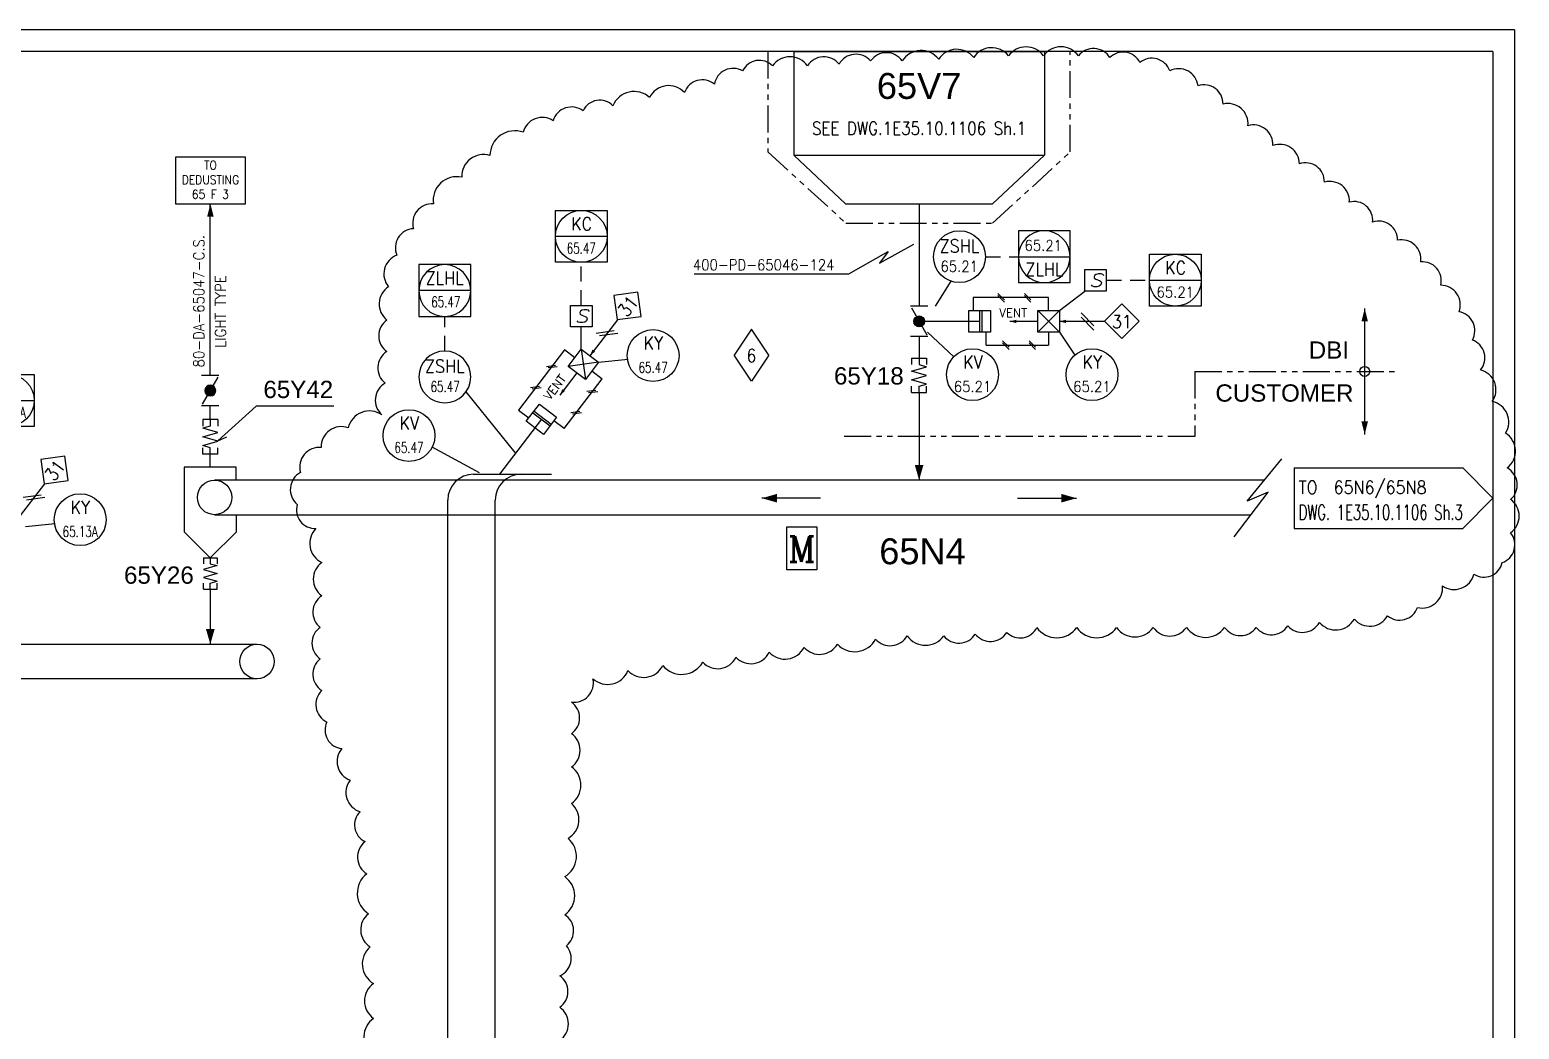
# Model space of a CAD drawing. Extents: x 7 to 110, y -78 to -14.
# Drawn here: x 75.49 to 109.98, y -37.4 to -14.26 of the extents above; entities that cross this region are included whole.
import ezdxf
from ezdxf.enums import TextEntityAlignment as Align

# ---------------------------------------------------------------- set-up
doc = ezdxf.new("R2010")
doc.units = 0
doc.header["$LTSCALE"] = 0.5
doc.header["$MEASUREMENT"] = 0
doc.linetypes.add('PHANTOM', pattern=[2.5, 1.25, -0.25, 0.25, -0.25, 0.25, -0.25])
doc.linetypes.add('TRATT2', pattern=[1.1, 0.7, -0.4])
doc.layers.get('0').update_dxf_attribs({"linetype": 'CONTINUOUS'})
for name, color, linetype in [('GREEN', 92, 'CONTINUOUS'), ('NUVOLA', 6, 'CONTINUOUS'), ('RED', 1, 'CONTINUOUS'), ('S', 7, 'CONTINUOUS'), ('TRATT2', 5, 'TRATT2'), ('Y', 92, 'CONTINUOUS')]:
    doc.layers.add(name, color=color, linetype=linetype)
doc.styles.add('A1', font='arial.ttf', dxfattribs={"height": 1})
doc.styles.add('A4', font='arial.ttf', dxfattribs={"height": 0.4})
doc.styles.add('A6', font='arial.ttf', dxfattribs={"height": 0.6})
doc.styles.add('C6', font='COMPLEX', dxfattribs={"height": 0.6})
doc.styles.add('S', font='ITALIC', dxfattribs={"height": 6})
doc.styles.add('S15', font='SIMPLEX', dxfattribs={"width": 0.9, "height": 0.15})
doc.styles.add('S2', font='SIMPLEX', dxfattribs={"height": 0.2})
doc.styles.add('S25', font='SIMPLEX', dxfattribs={"width": 0.9, "height": 0.25})
doc.styles.add('S25S', font='SIMPLEX', dxfattribs={"width": 0.7, "height": 0.25})
doc.styles.add('S2S', font='SIMPLEX', dxfattribs={"width": 0.7, "height": 0.2})
doc.styles.add('S3', font='SIMPLEX', dxfattribs={"width": 0.9, "height": 0.3})
doc.styles.add('S35S', font='SIMPLEX', dxfattribs={"width": 0.64, "height": 0.35})

# ---------------------------------------------------------------- blocks, each defined once
blk = doc.blocks.new('LINEA')
at = {"layer": 'S', "style": 'S25', "width": 0.9}
blk.add_attdef('LINE', (0, 0.14), '', height=0.25, dxfattribs=at)
blk = doc.blocks.new('STRUM0')
blk.add_circle((0, 0), 0.6)
at = {"style": 'S3', "width": 0.9}
blk.add_attdef('2', text='', height=0.3, dxfattribs=at).set_placement((0.005, 0.139), align=Align.CENTER)
at = {"layer": 'S', "style": 'S25', "width": 0.9}
blk.add_attdef('1', text='', height=0.25, dxfattribs=at).set_placement((0.005, -0.436), align=Align.CENTER)
blk = doc.blocks.new('STRUMC')
blk.add_line((-0.6, 0), (0.6, 0))
blk.add_lwpolyline([(-0.6, 0.6), (0.6, 0.6), (0.6, -0.6), (-0.6, -0.6), (-0.6, 0.6)])
blk.add_circle((0, 0), 0.6)
at = {"style": 'S3', "width": 0.9}
blk.add_attdef('2', text='', height=0.3, dxfattribs=at).set_placement((0.005, 0.139), align=Align.CENTER)
at = {"style": 'S2'}
for tag, p in [('3', (0.8, 0.4)), ('4', (0.8, 0.1))]:
    blk.add_attdef(tag, p, '', height=0.2, dxfattribs=at)
at = {"layer": 'S', "style": 'S25', "width": 0.9}
blk.add_attdef('1', text='', height=0.25, dxfattribs=at).set_placement((0.005, -0.436), align=Align.CENTER)
blk = doc.blocks.new('NOMEN', base_point=(35, 22))
for p, q in [((35, 22.8), (34.6, 22.4)), ((35.4, 22.4), (35, 22.8)), ((34.6, 22.4), (35, 22)), ((35, 22), (35.4, 22.4))]:
    blk.add_line(p, q)
at = {"style": 'S3', "width": 0.9}
blk.add_attdef('1', text='', height=0.3, dxfattribs=at).set_placement((35, 22.236), align=Align.CENTER)
blk = doc.blocks.new('COMPNEU', base_point=(32.45, 18.2))
for p, q in [((32.6, 18.35), (32.3, 18.05)), ((32.7, 18.35), (32.4, 18.05))]:
    blk.add_line(p, q)
blk = doc.blocks.new('STRUM', base_point=(33, 38))
blk.add_circle((33, 38), 0.6)
at = {"width": 0.9}
for tag, height, style, p in [('2', 0.3, 'S3', (33, 38.1)), ('1', 0.25, 'S25', (33, 37.6))]:
    blk.add_attdef(tag, text='', height=height, dxfattribs=dict(at, style=style)).set_placement(p, align=Align.CENTER)
blk = doc.blocks.new('PRESA', base_point=(1.75, 0.1))
for p, q in [((1.5, 0.1), (1.5, 0.6)), ((1.5, 0.6), (2, 0.6)), ((2, 0.6), (2, 0.1)), ((2, 0.1), (1.5, 0.1))]:
    blk.add_line(p, q)
at = {"style": 'S', "width": 1.2}
blk.add_attdef('1', text='', height=0.3, dxfattribs=at).set_placement((1.75, 0.2), align=Align.CENTER)
blk = doc.blocks.new('FRECC1', base_point=(50.2, 51.5))
blk.add_solid([(50.2, 51.5), (50.5, 51.575), (50.5, 51.425)])
blk = doc.blocks.new('FLESS', base_point=(26.3, 5.675))
for p, q in [((25.5, 5.85), (25.65, 5.85)), ((25.5, 5.5), (25.5, 5.85)), ((25.5, 5.675), (25.65, 5.675)), ((25.65, 5.675), (25.7, 5.85)), ((25.7, 5.85), (25.8, 5.5)), ((25.8, 5.5), (25.9, 5.85)), ((25.9, 5.85), (26, 5.5)), ((26, 5.5), (26.1, 5.85)), ((26.15, 5.675), (26.1, 5.85)), ((26.3, 5.85), (26.15, 5.85)), ((26.3, 5.675), (26.15, 5.675)), ((26.3, 5.5), (26.3, 5.85)), ((25.5, 5.5), (25.65, 5.5)), ((26.3, 5.5), (26.15, 5.5))]:
    blk.add_line(p, q)
blk = doc.blocks.new('FRECC2', base_point=(19.5, 44))
at = {"layer": 'RED'}
blk.add_solid([(19.5, 44), (19.85, 44.1), (19.85, 43.9)], dxfattribs=at)
blk = doc.blocks.new('MOTOR', base_point=(11.35, 51))
for p, q in [((11, 52), (11.7, 52)), ((11, 51), (11, 52)), ((11.7, 52), (11.7, 51)), ((11.7, 51), (11, 51))]:
    blk.add_line(p, q)
at = {"style": 'C6'}
blk.add_text('M', height=0.6, dxfattribs=at).set_placement((11.351, 51.18), align=Align.CENTER)
blk = doc.blocks.new('*X5')
for p, q in [((12.778, 29.501), (12.903, 29.626)), ((12.782, 29.47), (12.934, 29.622)), ((12.786, 29.544), (12.86, 29.618)), ((12.792, 29.444), (12.96, 29.612)), ((12.806, 29.423), (12.981, 29.598)), ((12.823, 29.405), (12.999, 29.581)), ((12.844, 29.391), (13.013, 29.56)), ((12.87, 29.38), (13.023, 29.534)), ((12.9, 29.376), (13.028, 29.504)), ((12.942, 29.382), (13.022, 29.462))]:
    blk.add_line(p, q)
blk = doc.blocks.new('B', base_point=(54.6, 16))
at = {"layer": 'S'}
for p, q in [((54.6, 16.2), (54.6, 15.8)), ((54.641, 15.822), (55.265, 16.18)), ((55.3, 16.2), (55.3, 15.8))]:
    blk.add_line(p, q, dxfattribs=at)
blk.add_circle((54.953, 16.001), 0.125, dxfattribs=at)
blk.add_blockref('*X5', (42.05, -13.5), dxfattribs=at)
at = {"layer": 'S', "style": 'S2S', "width": 0.7}
for p in [(54.95, 16.3), (54.95, 15.5)]:
    blk.add_attdef('B', text='', height=0.2, dxfattribs=at).set_placement(p, align=Align.CENTER)
blk = doc.blocks.new('LOSAND')
for p, q in [((-4.6, 0.7), (-0.7, 0.7)), ((-4.6, 0.7), (-4.6, -0.7)), ((-0.7, 0.7), (0, 0)), ((0, 0), (-0.7, -0.7)), ((-4.6, -0.7), (-0.7, -0.7))]:
    blk.add_line(p, q)
at = {"layer": 'S'}
for tag, p, height, style, width in [('3', (-4.5, 0.1), 0.35, 'S35S', 0.5), ('1', (-4.5, 0.1), 0.3, 'S3', 0.9), ('4', (-4.5, -0.5), 0.35, 'S35S', 0.5), ('2', (-4.5, -0.5), 0.3, 'S3', 0.9)]:
    blk.add_attdef(tag, p, '', height=height, dxfattribs=dict(at, style=style, width=width))
blk = doc.blocks.new('REV')
at = {"layer": 'GREEN'}
for p, q in [((0, 0.6), (-0.4, 0)), ((0.4, 0), (0, 0.6)), ((0, -0.6), (-0.4, 0)), ((0.4, 0), (0, -0.6))]:
    blk.add_line(p, q, dxfattribs=at)
at = {"layer": 'Y', "color": 0, "style": 'S3', "width": 0.9}
blk.add_attdef('REV', text='', height=0.3, dxfattribs=at).set_placement((0, -0.162), align=Align.CENTER)

msp = doc.modelspace()

# ---------------------------------------------------------------- linework, layer by layer
for p, q in [((109.874, -14.261), (6.7, -14.261)), ((109.874, -14.261), (109.874, -77.961)), ((79.669, -22.268), (79.669, -18.288)), ((95.171, -19.667), (95.964, -19.226)), ((94.46, -19.91), (95.366, -19.392)), ((95.366, -19.392), (95.171, -19.667)), ((90.878, -19.91), (94.46, -19.91)), ((96.468, -20.663), (96.827, -20.083)), ((99.335, -20.763), (99.921, -20.309)), ((99.085, -20.463), (97.335, -20.463)), ((97.335, -20.463), (97.335, -20.763)), ((99.085, -20.763), (99.085, -20.463)), ((89.097, -20.973), (88.461, -21.808)), ((97.485, -21.013), (96.135, -21.013)), ((97.235, -21.263), (97.235, -20.763)), ((97.235, -20.763), (97.735, -20.763)), ((97.485, -20.763), (97.485, -21.263)), ((97.535, -20.763), (97.535, -21.263)), ((97.735, -20.763), (97.735, -21.263)), ((98.835, -21.013), (98.185, -21.013)), ((99.335, -21.263), (98.835, -20.763)), ((99.335, -20.763), (98.835, -21.263)), ((98.835, -20.763), (99.335, -20.763)), ((98.835, -21.263), (98.835, -20.763)), ((99.335, -20.763), (99.335, -21.263)), ((100.385, -21.013), (99.335, -21.013)), ((106.404, -23.63), (106.404, -20.712)), ((88.262, -21.657), (88.262, -21.142)), ((96.279, -21.264), (96.889, -21.83)), ((97.735, -21.263), (97.235, -21.263)), ((97.635, -21.563), (97.635, -21.263)), ((99.335, -21.263), (98.835, -21.263)), ((99.085, -21.263), (99.085, -21.563)), ((99.333, -21.264), (99.694, -21.793)), ((87.872, -21.674), (86.811, -23.065)), ((88.11, -21.855), (87.872, -21.674)), ((87.959, -22.054), (88.262, -21.657)), ((88.262, -21.657), (88.66, -21.96)), ((88.262, -21.657), (88.356, -22.357)), ((97.635, -21.563), (99.085, -21.563)), ((88.66, -21.96), (87.959, -22.054)), ((88.356, -22.357), (87.959, -22.054)), ((88.66, -21.96), (88.356, -22.357)), ((88.66, -21.96), (89.344, -21.891)), ((88.158, -22.206), (87.763, -22.723)), ((87.867, -23.494), (88.746, -22.341)), ((88.508, -22.159), (88.746, -22.341)), ((85.589, -22.645), (86.719, -24.047)), ((79.669, -23.288), (79.669, -22.968)), ((86.811, -23.065), (87.049, -23.247)), ((86.989, -23.326), (87.292, -22.929)), ((87.17, -23.088), (87.568, -23.391)), ((87.292, -22.929), (87.689, -23.232)), ((87.339, -23.279), (86.369, -24.552)), ((87.386, -23.63), (86.989, -23.326)), ((87.14, -23.128), (87.538, -23.431)), ((87.689, -23.232), (87.386, -23.63)), ((87.867, -23.494), (87.629, -23.312)), ((79.669, -24.388), (79.669, -24.013)), ((85.905, -24.521), (84.81, -23.925)), ((103.684, -25.174), (104.486, -24.199)), ((75.829, -24.773), (75.192, -25.608)), ((103.383, -26.004), (104.168, -24.966)), ((104.168, -24.966), (103.684, -25.174)), ((75.391, -25.76), (76.076, -25.692))]:
    msp.add_line(p, q)
at = {"color": 1, "linetype": 'PHANTOM'}
for p, q in [((102.471, -22.171), (107.126, -22.171)), ((102.471, -22.171), (102.471, -23.681)), ((102.471, -23.681), (94.338, -23.681))]:
    msp.add_line(p, q, dxfattribs=at)
msp.add_lwpolyline([(92.585, -14.761), (92.585, -17.09), (94.385, -18.737), (97.785, -18.737), (99.585, -17.09), (99.585, -14.761)], dxfattribs=at)
msp.add_lwpolyline([(82.535, -22.979), (80.735, -22.979), (79.844, -23.779), (80.051, -23.688)])
msp.add_circle((106.404, -22.171), 0.116)
at = {"layer": 'GREEN'}
for p, q in [((93.185, -14.761), (93.185, -17.161)), ((93.185, -14.761), (98.985, -14.761)), ((98.985, -14.761), (98.985, -17.161)), ((93.185, -17.161), (94.382, -18.29)), ((93.185, -17.161), (98.985, -17.161)), ((98.985, -17.161), (97.788, -18.29)), ((94.382, -18.29), (97.788, -18.29)), ((79.067, -24.388), (79.067, -25.883)), ((80.271, -24.388), (79.067, -24.388)), ((80.271, -24.688), (80.271, -24.388)), ((104.073, -24.688), (79.771, -24.688)), ((79.771, -25.488), (103.763, -25.488)), ((80.275, -25.883), (80.275, -25.488)), ((79.067, -25.883), (79.671, -26.488)), ((79.671, -26.488), (80.275, -25.883)), ((13.1, -28.488), (80.752, -28.488)), ((80.752, -29.288), (13.1, -29.288))]:
    msp.add_line(p, q, dxfattribs=at)
for centre in [(79.771, -25.088), (80.752, -28.888)]:
    msp.add_circle(centre, 0.4, dxfattribs=at)
at = {"layer": 'NUVOLA'}
msp.add_lwpolyline([(87.762, -37.663, 0.520567), (87.762, -36.894, 0.520567), (87.762, -36.894, 0.520567), (87.762, -36.163, 0.520567), (87.762, -36.163, 0.520567), (87.916, -35.47, 0.520567), (87.916, -35.47, 0.520567), (87.879, -34.753, 0.520567), (87.879, -34.753, 0.520567), (87.879, -33.869, 0.520567), (87.879, -33.869, 0.520567), (87.956, -32.984, 0.520567), (87.956, -32.984, 0.520567), (88.033, -32.176, 0.520567), (88.033, -32.176, 0.520567), (88.033, -31.33, 0.520567), (88.033, -31.33, 0.520567), (88.033, -30.56, 0.520567), (88.033, -30.56, 0.520567), (88.033, -29.829, 0.520567), (88.033, -29.829, 0.520567), (88.533, -29.291, 0.520567), (88.533, -29.291, 0.520567), (89.342, -29.099, 0.520567), (89.342, -29.099, 0.520567), (90.15, -28.983, 0.520567), (90.15, -28.983, 0.520567), (91.074, -28.906, 0.520567), (91.074, -28.906, 0.520567), (91.844, -28.791, 0.520567), (91.844, -28.791, 0.520567), (92.614, -28.675, 0.520567), (92.614, -28.675, 0.520567), (93.422, -28.56, 0.520567), (93.422, -28.56, 0.520567), (94.192, -28.483, 0.520567), (94.192, -28.483, 0.520567), (95.077, -28.368, 0.520567), (95.077, -28.368, 0.520567), (95.809, -28.291, 0.520567), (95.809, -28.291, 0.520567), (96.656, -28.291, 0.520567), (96.656, -28.291, 0.520567), (97.387, -28.252, 0.520567), (97.387, -28.252, 0.520567), (98.118, -28.214, 0.520567), (98.118, -28.214, 0.520567), (98.811, -28.098, 0.520567), (98.811, -28.098, 0.520567), (99.735, -28.098, 0.520567), (99.735, -28.098, 0.520567), (100.659, -28.098, 0.520567), (100.659, -28.098, 0.520567), (101.506, -28.098, 0.520567), (101.506, -28.098, 0.520567), (102.276, -28.098, 0.520567), (102.276, -28.098, 0.520567), (103.161, -28.098, 0.520567), (103.161, -28.098, 0.520567), (103.892, -28.098, 0.520567), (103.892, -28.098, 0.520567), (104.624, -28.06, 0.520567), (104.624, -28.06, 0.520567), (105.355, -27.983, 0.520567), (105.355, -27.983, 0.520567), (106.164, -27.906, 0.520567), (106.164, -27.906, 0.520567), (106.933, -27.829, 0.520567), (106.933, -27.829, 0.520567), (107.626, -27.637, 0.520567), (107.626, -27.637, 0.520567), (108.204, -27.137, 0.520567), (108.204, -27.137, 0.520567), (108.935, -26.867, 0.520567), (108.935, -26.867, 0.520567), (109.589, -26.598, 0.520567), (109.589, -26.598, 0.520567), (109.782, -25.906, 0.520567), (109.782, -25.906, 0.520567), (109.782, -25.136, 0.520567), (109.782, -25.136, 0.520567), (109.705, -24.406, 0.520567), (109.705, -24.406, 0.520567), (109.666, -23.598, 0.520567), (109.666, -23.598, 0.520567), (109.359, -22.867, 0.520567), (109.359, -22.867, 0.520567), (109.089, -22.136, 0.520567), (109.089, -22.136, 0.520567), (108.897, -21.444, 0.520567), (108.897, -21.444, 0.520567), (108.589, -20.79, 0.520567), (108.589, -20.79, 0.520567), (108.165, -20.174, 0.520567), (108.165, -20.174, 0.520567), (107.703, -19.636, 0.520567), (107.703, -19.636, 0.520567), (107.164, -19.135, 0.520567), (107.164, -19.135, 0.520567), (106.587, -18.712, 0.520567), (106.587, -18.712, 0.520567), (106.048, -18.251, 0.520567), (106.048, -18.251, 0.520567), (105.471, -17.789, 0.520567), (105.471, -17.789, 0.520567), (104.893, -17.366, 0.520567), (104.893, -17.366, 0.520567), (104.277, -16.943, 0.520567), (104.277, -16.943, 0.520567), (103.7, -16.481, 0.520567), (103.7, -16.481, 0.520567), (103.123, -15.981, 0.520567), (103.123, -15.981, 0.520567), (102.545, -15.558, 0.520567), (102.545, -15.558, 0.520567), (101.891, -15.212, 0.520567), (101.891, -15.212, 0.520567), (101.198, -15.019, 0.520567), (101.198, -15.019, 0.520567), (100.505, -14.904, 0.520567), (100.505, -14.904, 0.520567), (99.774, -14.866, 0.520567), (99.774, -14.866, 0.520567), (98.965, -14.866, 0.520567), (98.965, -14.866, 0.520567), (98.157, -14.866, 0.520567), (98.157, -14.866, 0.520567), (97.349, -14.904, 0.520567), (97.349, -14.904, 0.520567), (96.54, -14.943, 0.520567), (96.54, -14.943, 0.520567), (95.693, -14.981, 0.520567), (95.693, -14.981, 0.520567), (94.962, -14.981, 0.520567), (94.962, -14.981, 0.520567), (94.231, -15.058, 0.520567), (94.231, -15.058, 0.520567), (93.499, -15.096, 0.520567), (93.499, -15.096, 0.520567), (92.691, -15.096, 0.520567), (92.691, -15.096, 0.520567), (91.998, -15.212, 0.520567), (91.998, -15.212, 0.520567), (91.344, -15.52, 0.520567), (91.344, -15.52, 0.520567), (90.651, -15.712, 0.520567), (90.651, -15.712, 0.520567), (89.842, -15.827, 0.520567), (89.842, -15.827, 0.520567), (88.995, -16.02, 0.520567), (88.995, -16.02, 0.520567), (88.303, -16.135, 0.520567), (88.303, -16.135, 0.520567), (87.61, -16.366, 0.520567), (87.61, -16.366, 0.520567), (86.917, -16.635, 0.520567), (86.917, -16.635, 0.520567), (86.147, -17.174, 0.520567), (86.147, -17.174, 0.520567), (85.492, -17.674, 0.520567), (85.492, -17.674, 0.520567), (84.838, -18.289, 0.520567), (84.838, -18.289, 0.520567), (84.376, -18.866, 0.520567), (84.376, -18.866, 0.520567), (83.991, -19.482, 0.520567), (83.991, -19.482, 0.520567), (83.799, -20.213, 0.520567), (83.799, -20.213, 0.520567), (83.76, -20.982, 0.520567), (83.76, -20.982, 0.520567), (83.76, -21.713, 0.520567), (83.76, -21.713, 0.520567), (83.722, -22.444, 0.520567), (83.722, -22.444, 0.520567), (83.645, -23.175, 0.520567), (83.645, -23.175, 0.520567), (82.863, -23.474, 0.520567), (82.237, -23.931, 0.520567), (82.237, -23.931, 0.520567), (81.756, -24.509, 0.520567), (81.756, -24.509, 0.520567), (81.684, -25.255, 0.520567), (81.684, -25.255, 0.520567), (82.117, -25.808, 0.520567), (82.117, -25.808, 0.520567), (82.254, -26.596, 0.520567), (82.254, -26.596, 0.520567), (82.254, -27.366, 0.520567), (82.254, -27.366, 0.520567), (82.215, -28.097, 0.520567), (82.215, -28.097, 0.520567), (82.215, -28.827, 0.520567), (82.215, -28.827, 0.520567), (82.254, -29.558, 0.520567), (82.254, -29.558, 0.520567), (82.369, -30.289, 0.520567), (82.369, -30.289, 0.520567), (82.716, -30.905, 0.520567), (82.716, -30.905, 0.520567), (82.908, -31.636, 0.520567), (82.908, -31.636, 0.520567), (83.139, -32.366, 0.520567), (83.139, -32.366, 0.520567), (83.255, -33.059, 0.520567), (83.255, -33.059, 0.520567), (83.296, -33.805, 0.520567), (83.296, -33.805, 0.520567), (83.334, -34.728, 0.520567), (83.334, -34.728, 0.520567), (83.373, -35.498, 0.520567), (83.373, -35.498, 0.520567), (83.45, -36.344, 0.520567), (83.45, -36.344, 0.520567), (83.45, -37.152, 0.520567), (83.45, -37.152, 0.520567), (83.45, -37.998, 0.520567)], format="xyb", dxfattribs=at)
at = {"layer": 'RED'}
for p, q in [((109.374, -14.761), (7.2, -14.761)), ((109.374, -14.761), (109.374, -77.461)), ((96.085, -18.29), (96.085, -20.663)), ((96.085, -21.363), (96.085, -21.863)), ((96.085, -22.663), (96.085, -24.688)), ((85.769, -24.552), (87.569, -24.552)), ((85.169, -53.761), (85.169, -25.152)), ((86.269, -53.761), (86.269, -25.152)), ((93.803, -25.107), (92.443, -25.107)), ((98.367, -25.107), (99.727, -25.107)), ((79.671, -27.212), (79.671, -28.488))]:
    msp.add_line(p, q, dxfattribs=at)
for centre in [(85.769, -25.152), (86.869, -25.152)]:
    msp.add_arc(centre, 0.6, 90, 180, dxfattribs=at)
at = {"layer": 'S'}
for p, q in [((78.863, -17.208), (78.863, -18.288)), ((80.483, -17.208), (78.863, -17.208)), ((80.483, -18.288), (80.483, -17.208)), ((78.863, -18.288), (80.483, -18.288))]:
    msp.add_line(p, q, dxfattribs=at)
at = {"layer": 'TRATT2'}
for p, q in [((88.262, -20.642), (88.262, -19.643)), ((97.62, -19.515), (98.383, -19.515)), ((100.42, -20.059), (101.418, -20.059)), ((85.101, -21.699), (85.101, -20.899))]:
    msp.add_line(p, q, dxfattribs=at)

# ---------------------------------------------------------------- block references
at = {"xscale": -1}
for name, p, rotation in [('FRECC1', (79.673, -18.288), 90), ('FLESS', (96.085, -21.863), 270), ('B', (79.669, -22.968), 270)]:
    msp.add_blockref(name, p, dxfattribs=dict(at, rotation=rotation))
ref = msp.add_blockref('STRUMC', (88.262, -19.043))
ref.add_attrib('2', 'KC', dxfattribs={"height": 0.3, "style": 'S3', "width": 0.9}).set_placement((88.267, -18.904), align=Align.CENTER)
ref.add_attrib('1', '65.47', dxfattribs={"layer": 'S', "height": 0.25, "style": 'S25S', "width": 0.7}).set_placement((88.262, -19.443), align=Align.CENTER)
ref = msp.add_blockref('STRUM', (97.02, -19.515))
ref.add_attrib('2', 'ZSHL', dxfattribs={"height": 0.3, "style": 'S3', "width": 0.9}).set_placement((97.02, -19.415), align=Align.CENTER)
ref.add_attrib('1', '65.21', dxfattribs={"layer": 'S', "height": 0.25, "style": 'S25', "width": 0.9}).set_placement((97.013, -19.863), align=Align.CENTER)
ref = msp.add_blockref('STRUMC', (98.983, -19.515), dxfattribs=dict(xscale=-1, rotation=180))
ref.add_attrib('2', 'ZLHL', dxfattribs={"height": 0.3, "style": 'S3', "width": 0.9}).set_placement((98.988, -19.955), align=Align.CENTER)
ref.add_attrib('1', '65.21', dxfattribs={"layer": 'S', "height": 0.25, "style": 'S25', "width": 0.9}).set_placement((98.96, -19.379), align=Align.CENTER)
for name, p, rotation, values in [('LINEA', (79.671, -22.078), 90, {'LINE': '80-DA-65047-C.S.'}), ('LINEA', (80.171, -21.778), 90, {'LINE': ' LIGHT TYPE'}), ('NOMEN', (89.65, -20.896), 52.67035938604994, {'1': '31'}), ('NOMEN', (76.381, -24.696), 52.67035938605023, {'1': '31'})]:
    msp.add_blockref(name, p, dxfattribs=dict(rotation=rotation)).add_auto_attribs(values)
for name, p, values in [('LINEA', (90.846, -19.969), {'LINE': '400-PD-65046-124'}), ('PRESA', (100.17, -20.309), {'1': 'S'}), ('PRESA', (88.262, -21.142), {'1': 'S'}), ('NOMEN', (100.782, -21.405), {'1': '31'}), ('REV', (92.203, -21.795), {'REV': '6'})]:
    msp.add_blockref(name, p).add_auto_attribs(values)
ref = msp.add_blockref('STRUMC', (102.018, -20.059))
ref.add_attrib('2', 'KC', dxfattribs={"height": 0.3, "style": 'S3', "width": 0.9}).set_placement((102.024, -19.92), align=Align.CENTER)
ref.add_attrib('1', '65.21', dxfattribs={"layer": 'S', "height": 0.25, "style": 'S25', "width": 0.9}).set_placement((102.018, -20.459), align=Align.CENTER)
ref = msp.add_blockref('STRUMC', (85.101, -20.299), dxfattribs=dict(xscale=-1))
ref.add_attrib('2', 'ZLHL', dxfattribs={"height": 0.3, "style": 'S3', "width": 0.9}).set_placement((85.096, -20.16), align=Align.CENTER)
ref.add_attrib('1', '65.47', dxfattribs={"layer": 'S', "height": 0.25, "style": 'S25S', "width": 0.7}).set_placement((85.124, -20.686), align=Align.CENTER)
for name, p, rotation in [('B', (96.085, -20.659), 270), ('FRECC1', (106.404, -20.712), 270), ('FLESS', (79.669, -23.288), 90), ('FRECC1', (106.404, -23.63), 90), ('FRECC2', (96.085, -24.688), 90), ('FRECC2', (79.671, -28.488), 90)]:
    msp.add_blockref(name, p, dxfattribs=dict(rotation=rotation))
for name, p, xscale, yscale, zscale, rotation in [('COMPNEU', (97.985, -20.442), 0.5, 0.5, 0.5, 270), ('COMPNEU', (98.599, -20.442), 0.5, 0.5, 0.5, 270), ('FRECC1', (88.461, -21.808), 0.5000000000000061, 0.5, 0.5, 52.67035938605042), ('COMPNEU', (98.094, -21.537), 0.5, 0.5, 0.5, 270), ('COMPNEU', (98.708, -21.537), 0.5, 0.5, 0.5, 270), ('COMPNEU', (87.56, -22.047), 0.5000000000000061, 0.5, 0.5, 322.6703593860504), ('COMPNEU', (87.188, -22.535), 0.5000000000000061, 0.5, 0.5, 322.6703593860504), ('FRECC1', (87.763, -22.723), 0.5000000000000061, 0.5, 0.5, 52.67035938605042), ('COMPNEU', (88.497, -22.625), 0.5000000000000061, 0.5, 0.5, 322.6703593860504), ('COMPNEU', (88.125, -23.113), 0.5000000000000061, 0.5, 0.5, 322.6703593860504), ('FLESS', (79.671, -27.212), 0.9055385138137524, 0.9055385138137524, 0.9055385138137475, 270)]:
    msp.add_blockref(name, p, dxfattribs=dict(xscale=xscale, yscale=yscale, zscale=zscale, rotation=rotation))
at = {"xscale": 0.5, "yscale": 0.5, "zscale": 0.5}
for p in [(98.185, -21.013), (99.335, -21.013)]:
    msp.add_blockref('FRECC1', p, dxfattribs=at)
ref = msp.add_blockref('STRUM0', (89.925, -21.804))
ref.add_attrib('2', 'KY', dxfattribs={"height": 0.3, "style": 'S3', "width": 0.9}).set_placement((89.931, -21.665), align=Align.CENTER)
ref.add_attrib('1', '65.47', dxfattribs={"layer": 'S', "height": 0.25, "style": 'S25S', "width": 0.7}).set_placement((89.925, -22.204), align=Align.CENTER)
ref = msp.add_blockref('STRUM', (85.101, -22.299), dxfattribs=dict(xscale=-1))
ref.add_attrib('2', 'ZSHL', dxfattribs={"height": 0.3, "style": 'S3', "width": 0.9}).set_placement((85.101, -22.199), align=Align.CENTER)
ref.add_attrib('1', '65.47', dxfattribs={"layer": 'S', "height": 0.25, "style": 'S25S', "width": 0.7}).set_placement((85.108, -22.647), align=Align.CENTER)
ref = msp.add_blockref('STRUM0', (97.322, -22.246))
ref.add_attrib('2', 'KV', dxfattribs={"height": 0.3, "style": 'S3', "width": 0.9}).set_placement((97.328, -22.106), align=Align.CENTER)
ref.add_attrib('1', '65.21', dxfattribs={"layer": 'S', "height": 0.25, "style": 'S25', "width": 0.9}).set_placement((97.322, -22.646), align=Align.CENTER)
ref = msp.add_blockref('STRUM0', (100.088, -22.246))
ref.add_attrib('2', 'KY', dxfattribs={"height": 0.3, "style": 'S3', "width": 0.9}).set_placement((100.093, -22.106), align=Align.CENTER)
ref.add_attrib('1', '65.21', dxfattribs={"layer": 'S', "height": 0.25, "style": 'S25', "width": 0.9}).set_placement((100.088, -22.646), align=Align.CENTER)
ref = msp.add_blockref('STRUMC', (74.993, -22.843))
ref.add_attrib('2', 'KC', dxfattribs={"height": 0.3, "style": 'S3', "width": 0.9}).set_placement((74.999, -22.704), align=Align.CENTER)
ref.add_attrib('1', '65.13A', dxfattribs={"layer": 'S', "height": 0.25, "style": 'S25S', "width": 0.7}).set_placement((74.993, -23.243), align=Align.CENTER)
ref = msp.add_blockref('STRUM0', (84.271, -23.657))
ref.add_attrib('2', 'KV', dxfattribs={"height": 0.3, "style": 'S3', "width": 0.9}).set_placement((84.277, -23.517), align=Align.CENTER)
ref.add_attrib('1', '65.47', dxfattribs={"layer": 'S', "height": 0.25, "style": 'S25S', "width": 0.7}).set_placement((84.271, -24.057), align=Align.CENTER)
ref = msp.add_blockref('LOSAND', (109.374, -25.107))
ref.add_attrib('3', 'TO  65N6/65N8', (104.874, -25.007), dxfattribs={"layer": 'S', "height": 0.3, "style": 'S3', "width": 0.9})
ref.add_attrib('4', 'DWG. 1E35.10.1106 Sh.3', (104.874, -25.607), dxfattribs={"layer": 'S', "height": 0.35, "style": 'S35S', "width": 0.64})
ref = msp.add_blockref('STRUM0', (76.657, -25.604))
ref.add_attrib('2', 'KY', dxfattribs={"height": 0.3, "style": 'S3', "width": 0.9}).set_placement((76.662, -25.465), align=Align.CENTER)
ref.add_attrib('1', '65.13A', dxfattribs={"layer": 'S', "height": 0.25, "style": 'S25S', "width": 0.7}).set_placement((76.657, -26.004), align=Align.CENTER)
msp.add_blockref('FRECC2', (92.443, -25.107))
at = {"xscale": -1}
msp.add_blockref('FRECC2', (99.727, -25.107), dxfattribs=at)
at = {"layer": 'GREEN', "xscale": 0.9916522832139378, "yscale": 0.991652283213952, "zscale": 0.9916522832139516}
msp.add_blockref('MOTOR', (93.369, -26.762), dxfattribs=at)
at = {"layer": 'S'}
for p, rotation in [((99.985, -20.963), 270), ((88.815, -21.261), 322.6703593860499), ((75.546, -25.061), 322.6703593860501)]:
    msp.add_blockref('COMPNEU', p, dxfattribs=dict(at, rotation=rotation))

# ---------------------------------------------------------------- texts
at = {"style": 'S3', "width": 0.85}
msp.add_text('SEE DWG.1E35.10.1106 Sh.1', height=0.3, dxfattribs=at).set_placement((96.085, -16.69), align=Align.CENTER)
at = {"style": 'A1'}
for s, p in [('DBI', (105.109, -21.876)), ('CUSTOMER', (102.946, -22.871))]:
    msp.add_text(s, height=0.4, dxfattribs=at).set_placement(p)
at = {"layer": 'S', "style": 'S15', "width": 0.9}
for s, p in [('TO', (79.673, -17.497)), ('DEDUSTING', (79.673, -17.835)), ('65 F 3', (79.673, -18.172))]:
    msp.add_text(s, height=0.2025, dxfattribs=at).set_placement(p, align=Align.CENTER)
at = {"layer": 'S', "style": 'S2'}
msp.add_text('VENT', height=0.2, dxfattribs=at).set_placement((98.585, -20.913), align=Align.RIGHT)
msp.add_text('VENT', height=0.2, rotation=52.6704, dxfattribs=at).set_placement((87.926, -22.344), align=Align.RIGHT)
at = {"layer": 'Y', "style": 'A6'}
for s, p in [('65V7', (96.085, -15.861)), ('65N4', (96.164, -26.636))]:
    msp.add_text(s, height=0.6, dxfattribs=at).set_placement(p, align=Align.CENTER)
at = {"layer": 'Y', "style": 'A4'}
for s, p in [('65Y18', (94.113, -22.474)), ('65Y42', (80.9, -22.788)), ('65Y26', (77.672, -27.088))]:
    msp.add_text(s, height=0.4, dxfattribs=at).set_placement(p)

doc.saveas('drawing.dxf')
